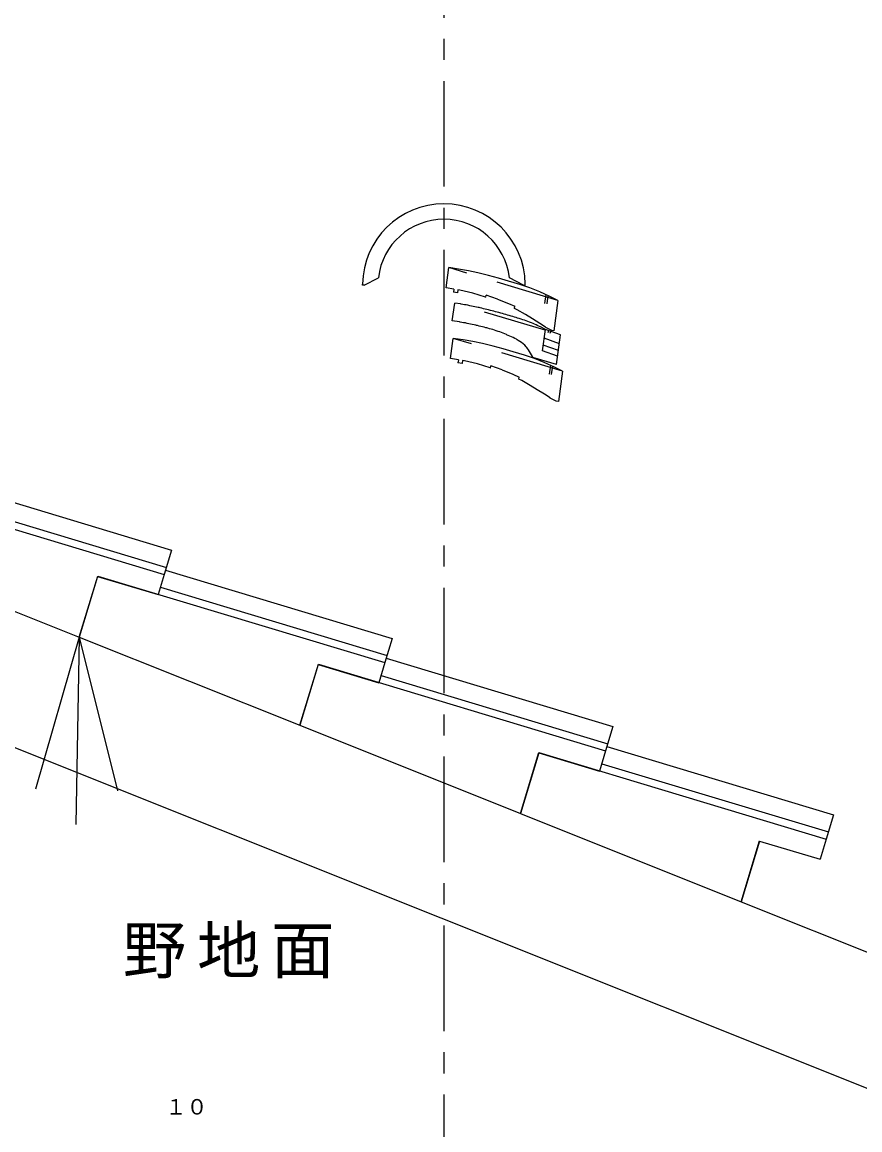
# Model space of a CAD drawing. Units: millimetres, scale not verified. Extents: x -4726 to 4690, y -2905 to 2891.
# Drawn here: x 248 to 1041, y -59 to 991 of the extents above; entities that cross this region are included whole.
import ezdxf
from ezdxf.enums import TextEntityAlignment as Align

# ---------------------------------------------------------------- set-up
doc = ezdxf.new("R2010")
doc.units = ezdxf.units.MM
doc.header["$LTSCALE"] = 20
doc.linetypes.add('CHAIN1', pattern=[8, 5, -1, 1, -1])
doc.linetypes.add('DASHED1', pattern=[1.8, 1.2, -0.6])
doc.layers.add('0-0', color=7, linetype='Continuous')
doc.layers.add('0-7', color=7, linetype='Continuous')
doc.styles.add('ＭＳ ゴシック', font='')
doc.styles.get('ＭＳ ゴシック').set_extended_font_data('MS Gothic')

# ---------------------------------------------------------------- blocks, each defined once
blk = doc.blocks.new('kae5md1')
at = {"layer": '0-7'}
for p, q in [((-20.741, 14.361), (-19.743, 21.97)), ((-51.743, 15.339), (-46.343, 18.139)), ((8.657, 15.339), (3.257, 18.139)), ((-52.343, 15.339), (-52.34, 15.739)), ((-51.743, 15.339), (-52.343, 15.339)), ((-17.814, 13.864), (-20.741, 14.361)), ((-17.814, 13.864), (-17.97, 12.674)), ((-16.392, 12.406), (-17.97, 12.674)), ((-16.235, 13.597), (-16.392, 12.406)), ((-15.491, 13.471), (-16.235, 13.597)), ((-10.612, 12.319), (-15.491, 13.471)), ((8.657, 15.339), (9.257, 15.339)), ((9.257, 15.339), (9.254, 15.739)), ((-15.325, 8.223), (-17.425, 8.54)), ((-5.74, 10.785), (-10.612, 12.319)), ((-5.609, 10.739), (-5.74, 10.785)), ((-5.609, 10.739), (-5.502, 11.554)), ((-1.219, 10.04), (-5.502, 11.554)), ((-5.502, 11.549), (-5.502, 11.554)), ((17.042, 11.768), (16.602, 8.409)), ((17.804, 11.423), (17.386, 8.233)), ((21.595, 9.568), (18.614, 11.056)), ((21.595, 9.568), (20.087, -1.933)), ((5.147, 6.495), (5.255, 7.322)), ((6.211, 6.021), (5.147, 6.495)), ((22.671, -3.489), (16.903, -1.447)), ((17.958, -2.653), (18.219, -1.913)), ((18.712, -2.92), (18.974, -2.18)), ((21.049, -14.773), (22.671, -3.489)), ((-19.012, -12.455), (-18.014, -4.846)), ((21.809, -9.483), (16.041, -7.441)), ((22.187, -6.854), (16.419, -4.813)), ((-16.085, -12.951), (-19.012, -12.455)), ((21.049, -14.773), (12.142, -12.078)), ((-16.085, -12.951), (-16.241, -14.142)), ((-14.662, -14.41), (-16.241, -14.142)), ((-14.506, -13.219), (-14.662, -14.41)), ((-13.762, -13.345), (-14.506, -13.219)), ((-8.882, -14.496), (-13.762, -13.345)), ((-4.011, -16.03), (-8.882, -14.496)), ((-3.879, -16.077), (-4.011, -16.03)), ((-3.879, -16.077), (-3.772, -15.262)), ((-3.773, -15.267), (-3.772, -15.262)), ((0.51, -16.776), (-3.772, -15.262)), ((18.772, -15.048), (18.331, -18.407)), ((19.534, -15.393), (19.115, -18.583)), ((23.325, -17.247), (20.344, -15.76)), ((6.876, -20.321), (6.984, -19.494)), ((7.94, -20.795), (6.876, -20.321)), ((23.325, -17.247), (21.816, -28.749))]:
    blk.add_line(p, q, dxfattribs=at)
at = {"layer": '0-7', "linetype": 'DASHED1'}
for p, q in [((21.595, 9.568), (-19.743, 21.97)), ((16.86, -1.746), (-17.425, 8.54)), ((23.325, -17.247), (-18.014, -4.846))]:
    blk.add_line(p, q, dxfattribs=at)
at = {"layer": '0-7'}
for points in [[(18.614, 11.056), (14.72, 12.818), (10.997, 14.299), (7.183, 15.602), (2.933, 16.879), (-0.847, 17.996), (-4.644, 18.985), (-8.667, 20.003), (-12.268, 20.737), (-16.043, 21.396), (-19.743, 21.97)], [(-15.599, 1.385), (-18.393, 1.809), (-17.425, 8.54)], [(-1.219, 10.04), (2.858, 8.389), (5.255, 7.322)], [(-6.54, 6.415), (-7.174, 6.571), (-7.809, 6.721), (-8.178, 6.806), (-8.546, 6.888), (-9.182, 7.026), (-9.818, 7.158), (-10.456, 7.287), (-11.094, 7.414), (-11.733, 7.54), (-12.103, 7.613), (-12.473, 7.686), (-13.111, 7.812), (-13.749, 7.936), (-14.387, 8.057), (-15.027, 8.173), (-15.325, 8.223)], [(15.02, -0.49), (14.665, -0.326), (14.052, -0.044), (13.438, 0.236), (12.822, 0.511), (12.204, 0.78), (11.582, 1.041), (11.22, 1.188), (10.863, 1.33), (10.245, 1.566), (9.623, 1.794), (8.998, 2.014), (8.37, 2.226), (7.741, 2.432), (7.375, 2.549), (7.011, 2.664), (6.384, 2.857), (5.755, 3.047), (5.126, 3.234), (4.496, 3.42), (3.866, 3.605), (3.501, 3.713), (3.136, 3.82), (2.507, 4.006), (1.878, 4.192), (1.249, 4.376), (0.619, 4.557), (-0.012, 4.735), (-0.379, 4.836), (-0.744, 4.935), (-1.376, 5.102), (-2.008, 5.266), (-2.641, 5.428), (-3.275, 5.588), (-3.908, 5.748), (-4.275, 5.841), (-4.642, 5.934), (-5.275, 6.096), (-5.907, 6.256), (-6.54, 6.415)], [(20.087, -1.933), (19.294, -1.829), (16.994, -0.742), (16.919, -0.558), (14.82, 0.8), (12.02, 2.531), (9.377, 4.156), (6.211, 6.021)], [(-7.508, -0.314), (-8.142, -0.161), (-8.777, -0.011), (-9.146, 0.075), (-9.513, 0.16), (-10.148, 0.304), (-10.784, 0.445), (-11.42, 0.583), (-12.057, 0.717), (-12.695, 0.848), (-13.065, 0.922), (-13.435, 0.994), (-14.073, 1.115), (-14.712, 1.232), (-15.352, 1.344), (-15.599, 1.385)], [(12.142, -12.078), (11.95, -11.705), (11.616, -11.066), (11.272, -10.434), (10.91, -9.815), (10.526, -9.215), (10.111, -8.637), (9.854, -8.314), (9.567, -7.983), (9.041, -7.44), (8.477, -6.931), (7.881, -6.454), (7.259, -6.009), (6.617, -5.595), (6.236, -5.369), (5.891, -5.175), (5.288, -4.856), (4.678, -4.556), (4.062, -4.271), (3.441, -3.995), (2.816, -3.727), (2.453, -3.573), (2.097, -3.422), (1.481, -3.163), (0.863, -2.908), (0.244, -2.658), (-0.379, -2.416), (-1.005, -2.183), (-1.369, -2.053), (-1.729, -1.929), (-2.353, -1.724), (-2.98, -1.528), (-3.609, -1.342), (-4.241, -1.162), (-4.875, -0.988), (-5.243, -0.89), (-5.609, -0.793), (-6.241, -0.63), (-6.874, -0.47), (-7.508, -0.314)], [(21.504, -11.606), (15.736, -9.564), (16.903, -1.447), (15.02, -0.49)], [(20.344, -15.76), (16.45, -13.998), (12.727, -12.517), (8.912, -11.214), (4.662, -9.937), (0.882, -8.819), (-2.915, -7.831), (-6.937, -6.813), (-10.538, -6.079), (-14.313, -5.42), (-18.014, -4.846)], [(0.51, -16.776), (4.588, -18.427), (6.984, -19.494)], [(21.816, -28.749), (21.023, -28.645), (18.724, -27.557), (18.648, -27.374), (16.549, -26.016), (13.749, -24.285), (11.106, -22.659), (7.94, -20.795)]]:
    blk.add_lwpolyline(points, dxfattribs=at)
for radius, start, end in [(30.8, 90, 179.25587), (30.8, 0.74411, 89.99998), (24.958, 90, 173.5584), (24.958, 6.44159, 90)]:
    blk.add_arc((-21.543, 15.339), radius, start, end, dxfattribs=at)

msp = doc.modelspace()

# ---------------------------------------------------------------- linework, layer by layer
at = {"layer": '0-0', "color": 4, "linetype": 'CHAIN1'}
msp.add_line((647.54, 1895.03), (647.54, -1105.62), dxfattribs=at)
at = {"layer": '0-0'}
for p, q in [((110.82, 549.67), (382.79, 467.66)), ((175.13, 555.38), (389.72, 490.67)), ((170.21, 539.07), (384.81, 474.36)), ((93.39, 491.84), (302.29, 408.28)), ((389.72, 490.67), (382.79, 467.66)), ((302.29, 408.28), (319.73, 466.1)), ((319.64, 465.81), (302.29, 408.28)), ((319.64, 465.81), (377.01, 448.51)), ((319.73, 466.1), (591.69, 384.1)), ((382.79, 467.66), (377.01, 448.51)), ((379.12, 455.51), (593.71, 390.8)), ((1086.27, -34.55), (-107.64, 443.01)), ((302.29, 408.28), (260.91, 264.1)), ((302.29, 408.28), (299.15, 230.82)), ((302.29, 408.28), (511.2, 324.72)), ((302.29, 408.28), (338.54, 262.73)), ((511.2, 324.72), (528.63, 382.54)), ((528.55, 382.25), (511.2, 324.72)), ((528.55, 382.25), (585.92, 364.95)), ((528.63, 382.54), (800.6, 300.54)), ((591.69, 384.1), (585.92, 364.95)), ((588.03, 371.94), (802.62, 307.24)), ((511.2, 324.72), (720.11, 241.15)), ((720.11, 241.15), (737.54, 298.98)), ((737.45, 298.69), (720.11, 241.15)), ((737.45, 298.69), (794.83, 281.39)), ((737.54, 298.98), (1009.51, 216.97)), ((800.6, 300.54), (794.83, 281.39)), ((796.93, 288.38), (1011.53, 223.68)), ((720.11, 241.15), (929.01, 157.59)), ((929.01, 157.59), (946.45, 215.41)), ((946.36, 215.12), (929.01, 157.59)), ((946.36, 215.12), (1003.73, 197.83)), ((1009.51, 216.97), (1003.73, 197.83)), ((929.01, 157.59), (1086.27, 94.69))]:
    msp.add_line(p, q, dxfattribs=at)
for points in [[(384.04, 471.81), (598.63, 407.11), (591.69, 384.1)], [(592.94, 388.25), (807.54, 323.54), (800.6, 300.54)], [(801.85, 304.69), (1016.44, 239.98), (1009.51, 216.97)]]:
    msp.add_lwpolyline(points, dxfattribs=at)

# ---------------------------------------------------------------- block references
at = {"layer": '0-0', "xscale": 2.5, "yscale": 2.5}
msp.add_blockref('kae5md1', (701.4, 703.37), dxfattribs=at)

# ---------------------------------------------------------------- texts
at = {"layer": '0-0', "color": 4, "style": 'ＭＳ ゴシック'}
msp.add_text('１０', height=14.66, dxfattribs=at).set_placement((383.72, -48.39), align=Align.BOTTOM_LEFT)
at = {"layer": '0-0', "insert": (343.52, 84.87), "char_height": 43.99, "attachment_point": 7, "style": 'ＭＳ ゴシック'}
msp.add_mtext('\\T1.17;野地面', dxfattribs=at)

doc.saveas('drawing.dxf')
